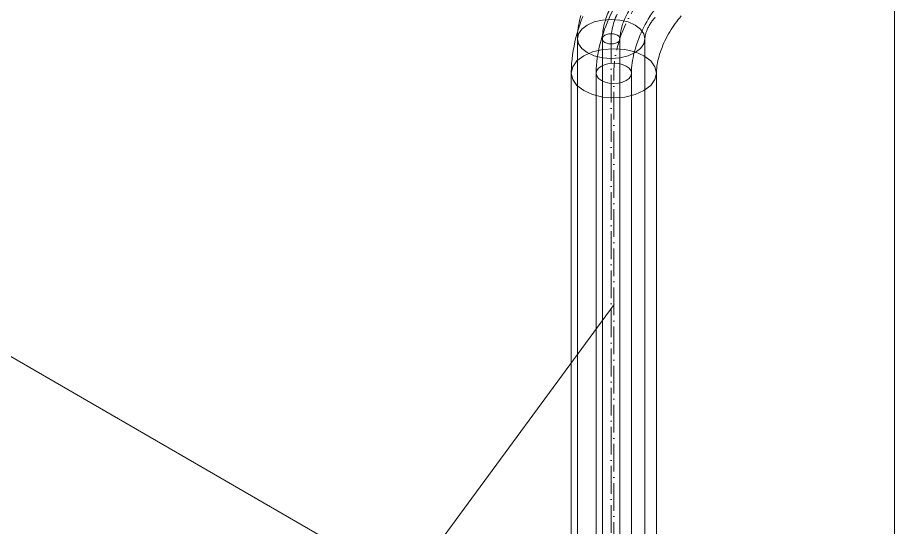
# Model space of a CAD drawing. Header units: millimetres. Extents: x -88595 to 880822, y -1054509 to -148035.
# Drawn here: x 419490.5 to 419806.9, y -342354.2 to -342170.4 of the extents above; entities that cross this region are included whole.
import ezdxf

# ---------------------------------------------------------------- set-up
doc = ezdxf.new("R2010")
doc.units = ezdxf.units.MM
doc.linetypes.add('$12$ADSK_Осевая', pattern=[14, 10, -2, 0, -2])
doc.linetypes.add('$13$ADSK_Осевая', pattern=[14, 10, -2, 0, -2])
for name, color, linetype, lineweight in [('Изоляция', 7, 'Continuous', 18), ('Марки', 7, 'Continuous', 20), ('Оборудование', 7, 'Continuous', 18), ('Трубопровод', 7, 'Continuous', 18), ('Трубопроводы', 7, 'Continuous', 18)]:
    doc.layers.add(name, color=color, linetype=linetype, lineweight=lineweight)

# ---------------------------------------------------------------- blocks, each defined once
blk = doc.blocks.new('$0$ADSK_МедьПайка_Отвод-гнутая труба - Отвод _гнутая труба_-V8-В_ОВ3_4')
at = {"layer": 'Трубопроводы', "color": 134, "true_color": 0x00a6a6}
for points in [[(19775.32, 11975.79, 0), (19774.23, 11975.14, 0), (19773.16, 11974.45, 0), (19772.11, 11973.72, 0), (19771.06, 11972.94, 0), (19770.03, 11972.13, 0), (19769.02, 11971.28, 0), (19768.02, 11970.4, 0), (19767.03, 11969.48, 0), (19766.07, 11968.53, 0), (19765.12, 11967.54, 0), (19764.19, 11966.53, 0), (19763.28, 11965.49, 0), (19762.4, 11964.42, 0), (19761.53, 11963.32, 0), (19760.69, 11962.19, 0), (19759.87, 11961.05, 0), (19759.08, 11959.88, 0), (19758.31, 11958.69, 0), (19757.57, 11957.49, 0), (19756.86, 11956.26, 0), (19756.18, 11955.02, 0), (19755.52, 11953.77, 0), (19754.9, 11952.5, 0), (19754.31, 11951.22, 0), (19753.75, 11949.93, 0), (19753.22, 11948.64, 0), (19752.73, 11947.33, 0), (19752.27, 11946.03, 0), (19751.84, 11944.72, 0), (19751.46, 11943.4, 0), (19751.1, 11942.09, 0), (19750.79, 11940.78, 0), (19750.51, 11939.47, 0), (19750.28, 11938.17, 0), (19750.08, 11936.87, 0), (19749.92, 11935.57, 0), (19749.8, 11934.29, 0), (19749.73, 11933.01, 0), (19749.69, 11931.75, 0), (19749.69, 11931.41, 0)], [(19778.49, 11965.11, 0), (19777.33, 11965.96, 0), (19776.25, 11967.1, 0), (19775.32, 11968.46, 0), (19774.6, 11969.95, 0), (19774.15, 11971.46, 0), (19774, 11972.89, 0), (19774.15, 11974.14, 0), (19774.6, 11975.13, 0), (19775.32, 11975.79, 0), (19776.25, 11976.08, 0), (19777.33, 11975.97, 0), (19778.49, 11975.48, 0)], [(19778.49, 11975.48, 0), (19779.65, 11974.63, 0), (19780.74, 11973.49, 0), (19781.67, 11972.13, 0), (19782.38, 11970.64, 0), (19782.83, 11969.13, 0), (19782.98, 11967.7, 0), (19782.83, 11966.45, 0), (19782.38, 11965.46, 0), (19781.67, 11964.79, 0), (19780.74, 11964.51, 0), (19779.65, 11964.61, 0), (19778.49, 11965.11, 0)], [(19781.67, 11964.79, 0), (19780.95, 11964.37, 0), (19780.23, 11963.9, 0), (19779.5, 11963.39, 0), (19778.77, 11962.85, 0), (19778.03, 11962.27, 0), (19777.3, 11961.65, 0), (19776.56, 11961, 0), (19775.83, 11960.32, 0), (19775.1, 11959.6, 0), (19774.38, 11958.85, 0), (19773.67, 11958.08, 0), (19772.97, 11957.27, 0), (19772.28, 11956.44, 0), (19771.6, 11955.58, 0), (19770.94, 11954.7, 0), (19770.3, 11953.79, 0), (19769.67, 11952.87, 0), (19769.06, 11951.93, 0), (19768.48, 11950.97, 0), (19767.91, 11950, 0), (19767.37, 11949.02, 0), (19766.85, 11948.03, 0), (19766.36, 11947.03, 0), (19765.89, 11946.02, 0), (19765.45, 11945.01, 0), (19765.04, 11943.99, 0), (19764.66, 11942.98, 0), (19764.3, 11941.97, 0), (19763.97, 11940.96, 0), (19763.68, 11939.96, 0), (19763.41, 11938.97, 0), (19763.18, 11937.99, 0), (19762.97, 11937.02, 0), (19762.8, 11936.07, 0), (19762.66, 11935.14, 0), (19762.55, 11934.22, 0), (19762.47, 11933.33, 0), (19762.41, 11932.47, 0), (19762.39, 11931.63, 0), (19762.39, 11931.41, 0)], [(19751.55, 11928.82, 0), (19750.54, 11929.57, 0), (19749.91, 11930.46, 0), (19749.69, 11931.41, 0), (19749.91, 11932.36, 0), (19750.54, 11933.24, 0), (19751.55, 11934, 0), (19752.87, 11934.58, 0), (19754.4, 11934.95, 0), (19756.04, 11935.07, 0), (19757.68, 11934.95, 0), (19759.22, 11934.58, 0), (19760.53, 11934, 0)], [(19760.53, 11934, 0), (19761.54, 11933.24, 0), (19762.17, 11932.36, 0), (19762.39, 11931.41, 0), (19762.17, 11930.46, 0), (19761.54, 11929.57, 0), (19760.53, 11928.82, 0), (19759.22, 11928.23, 0), (19757.68, 11927.87, 0), (19756.04, 11927.74, 0), (19754.4, 11927.87, 0), (19752.87, 11928.23, 0), (19751.55, 11928.82, 0)]]:
    blk.add_polyline3d(points, dxfattribs=at)
blk = doc.blocks.new('$0$ADSK_МедьПайка_Отвод-гнутая труба - Отвод _гнутая труба_-V9-В_ОВ3_4')
at = {"layer": 'Трубопроводы', "color": 190, "true_color": 0x8000ff}
for points in [[(19764.71, 11966, 0), (19764.17, 11965.68, 0), (19763.64, 11965.33, 0), (19763.11, 11964.97, 0), (19762.59, 11964.58, 0), (19762.07, 11964.17, 0), (19761.56, 11963.75, 0), (19761.06, 11963.31, 0), (19760.57, 11962.85, 0), (19760.09, 11962.37, 0), (19759.62, 11961.88, 0), (19759.15, 11961.37, 0), (19758.7, 11960.85, 0), (19758.25, 11960.32, 0), (19757.82, 11959.77, 0), (19757.4, 11959.21, 0), (19756.99, 11958.63, 0), (19756.6, 11958.05, 0), (19756.21, 11957.45, 0), (19755.84, 11956.85, 0), (19755.49, 11956.24, 0), (19755.14, 11955.62, 0), (19754.82, 11954.99, 0), (19754.51, 11954.36, 0), (19754.21, 11953.72, 0), (19753.93, 11953.07, 0), (19753.67, 11952.43, 0), (19753.42, 11951.78, 0), (19753.19, 11951.12, 0), (19752.98, 11950.47, 0), (19752.78, 11949.81, 0), (19752.61, 11949.15, 0), (19752.45, 11948.5, 0), (19752.31, 11947.84, 0), (19752.19, 11947.19, 0), (19752.09, 11946.54, 0), (19752.02, 11945.9, 0), (19751.96, 11945.25, 0), (19751.92, 11944.62, 0), (19751.9, 11943.98, 0), (19751.9, 11943.81, 0)], [(19766.3, 11960.66, 0), (19765.72, 11961.09, 0), (19765.18, 11961.66, 0), (19764.71, 11962.34, 0), (19764.36, 11963.08, 0), (19764.13, 11963.84, 0), (19764.06, 11964.55, 0), (19764.13, 11965.18, 0), (19764.36, 11965.67, 0), (19764.71, 11966, 0), (19765.18, 11966.15, 0), (19765.72, 11966.09, 0), (19766.3, 11965.85, 0)], [(19766.3, 11965.85, 0), (19766.88, 11965.42, 0), (19767.42, 11964.85, 0), (19767.89, 11964.17, 0), (19768.25, 11963.43, 0), (19768.47, 11962.67, 0), (19768.55, 11961.96, 0), (19768.47, 11961.33, 0), (19768.25, 11960.84, 0), (19767.89, 11960.51, 0), (19767.42, 11960.36, 0), (19766.88, 11960.42, 0), (19766.3, 11960.66, 0)], [(19767.89, 11960.51, 0), (19767.53, 11960.29, 0), (19767.17, 11960.06, 0), (19766.81, 11959.81, 0), (19766.44, 11959.53, 0), (19766.07, 11959.24, 0), (19765.7, 11958.94, 0), (19765.34, 11958.61, 0), (19764.97, 11958.27, 0), (19764.61, 11957.91, 0), (19764.25, 11957.54, 0), (19763.89, 11957.15, 0), (19763.54, 11956.74, 0), (19763.19, 11956.33, 0), (19762.86, 11955.9, 0), (19762.53, 11955.46, 0), (19762.2, 11955.01, 0), (19761.89, 11954.54, 0), (19761.59, 11954.07, 0), (19761.29, 11953.6, 0), (19761.01, 11953.11, 0), (19760.74, 11952.62, 0), (19760.48, 11952.12, 0), (19760.24, 11951.62, 0), (19760, 11951.12, 0), (19759.78, 11950.61, 0), (19759.58, 11950.1, 0), (19759.38, 11949.6, 0), (19759.21, 11949.09, 0), (19759.04, 11948.59, 0), (19758.9, 11948.09, 0), (19758.76, 11947.59, 0), (19758.65, 11947.1, 0), (19758.54, 11946.62, 0), (19758.46, 11946.14, 0), (19758.39, 11945.68, 0), (19758.33, 11945.22, 0), (19758.29, 11944.78, 0), (19758.26, 11944.34, 0), (19758.25, 11943.92, 0), (19758.25, 11943.81, 0)], [(19752.83, 11942.52, 0), (19752.33, 11942.9, 0), (19752.01, 11943.34, 0), (19751.9, 11943.81, 0), (19752.01, 11944.29, 0), (19752.33, 11944.73, 0), (19752.83, 11945.11, 0), (19753.49, 11945.4, 0), (19754.25, 11945.58, 0), (19755.08, 11945.65, 0), (19755.9, 11945.58, 0), (19756.66, 11945.4, 0), (19757.32, 11945.11, 0)], [(19757.32, 11945.11, 0), (19757.83, 11944.73, 0), (19758.14, 11944.29, 0), (19758.25, 11943.81, 0), (19758.14, 11943.34, 0), (19757.83, 11942.9, 0), (19757.32, 11942.52, 0), (19756.66, 11942.22, 0), (19755.9, 11942.04, 0), (19755.08, 11941.98, 0), (19754.25, 11942.04, 0), (19753.49, 11942.22, 0), (19752.83, 11942.52, 0)]]:
    blk.add_polyline3d(points, dxfattribs=at)
blk = doc.blocks.new('$0$ADSK_Наружный блок кондиционера сплит-системы1 - AS24TL5HRA-A-4475077-В_ОВ3_4')
at = {"layer": 'Оборудование'}
for p, q in [((-4032.74, 2861.18), (-4032.74, 3304.54)), ((-4576, 3179.62), (-4038.6, 2869.35))]:
    blk.add_line(p, q, dxfattribs=at)

msp = doc.modelspace()

# ---------------------------------------------------------------- linework, layer by layer
at = {"layer": 'Изоляция', "color": 190, "true_color": 0x8000ff}
for p, q in [((419692.49, -342178.03), (419692.49, -342398.41)), ((419716.84, -342398.41), (419716.84, -342178.03))]:
    msp.add_line(p, q, dxfattribs=at)
at = {"layer": 'Изоляция', "color": 134, "true_color": 0x00a6a6}
for p, q in [((419690.28, -342190.44), (419690.28, -342432.76)), ((419720.98, -342432.76), (419720.98, -342190.44))]:
    msp.add_line(p, q, dxfattribs=at)
for points in [[(419694.43, -342169.92, 0), (419693.86, -342171.42, 0), (419693.33, -342172.94, 0), (419692.84, -342174.47, 0), (419692.38, -342176, 0), (419691.97, -342177.54, 0), (419691.6, -342179.09, 0), (419691.27, -342180.64, 0), (419690.99, -342182.19, 0), (419690.75, -342183.75, 0), (419690.56, -342185.32, 0), (419690.42, -342186.88, 0), (419690.33, -342188.45, 0), (419690.28, -342190.02, 0), (419690.28, -342190.44, 0)], [(419729.97, -342169.76, 0), (419729.42, -342170.4, 0), (419728.87, -342171.06, 0), (419728.33, -342171.75, 0), (419727.8, -342172.46, 0), (419727.27, -342173.19, 0), (419726.77, -342173.94, 0), (419726.27, -342174.71, 0), (419725.8, -342175.49, 0), (419725.34, -342176.28, 0), (419724.89, -342177.08, 0), (419724.47, -342177.89, 0), (419724.07, -342178.7, 0), (419723.69, -342179.52, 0), (419723.34, -342180.33, 0), (419723.01, -342181.15, 0), (419722.7, -342181.96, 0), (419722.42, -342182.76, 0), (419722.16, -342183.55, 0), (419721.93, -342184.33, 0), (419721.73, -342185.09, 0), (419721.55, -342185.84, 0), (419721.4, -342186.56, 0), (419721.27, -342187.26, 0), (419721.17, -342187.94, 0), (419721.09, -342188.58, 0), (419721.03, -342189.19, 0), (419721, -342189.76, 0), (419720.98, -342190.3, 0), (419720.98, -342190.44, 0)], [(419716.49, -342184.17, 0), (419713.31, -342182.76, 0), (419709.6, -342181.88, 0), (419705.63, -342181.58, 0), (419701.66, -342181.88, 0), (419697.96, -342182.76, 0), (419694.78, -342184.17, 0)], [(419694.78, -342184.17, 0), (419697.96, -342182.76, 0), (419701.66, -342181.88, 0), (419705.63, -342181.58, 0), (419709.6, -342181.88, 0), (419713.31, -342182.76, 0), (419716.49, -342184.17, 0)], [(419694.78, -342184.17, 0), (419692.34, -342186.01, 0), (419690.8, -342188.15, 0), (419690.28, -342190.44, 0), (419690.8, -342192.73, 0), (419692.34, -342194.87, 0), (419694.78, -342196.71, 0)], [(419694.78, -342196.71, 0), (419692.34, -342194.87, 0), (419690.8, -342192.73, 0), (419690.28, -342190.44, 0), (419690.8, -342188.15, 0), (419692.34, -342186.01, 0), (419694.78, -342184.17, 0)], [(419716.49, -342196.71, 0), (419718.93, -342194.87, 0), (419720.46, -342192.73, 0), (419720.98, -342190.44, 0), (419720.46, -342188.15, 0), (419718.93, -342186.01, 0), (419716.49, -342184.17, 0)], [(419716.49, -342184.17, 0), (419718.93, -342186.01, 0), (419720.46, -342188.15, 0), (419720.98, -342190.44, 0), (419720.46, -342192.73, 0), (419718.93, -342194.87, 0), (419716.49, -342196.71, 0)], [(419694.78, -342196.71, 0), (419697.96, -342198.11, 0), (419701.66, -342199, 0), (419705.63, -342199.3, 0), (419709.6, -342199, 0), (419713.31, -342198.11, 0), (419716.49, -342196.71, 0)], [(419716.49, -342196.71, 0), (419713.31, -342198.11, 0), (419709.6, -342199, 0), (419705.63, -342199.3, 0), (419701.66, -342199, 0), (419697.96, -342198.11, 0), (419694.78, -342196.71, 0)]]:
    msp.add_polyline3d(points, dxfattribs=at)
at = {"layer": 'Изоляция', "color": 190, "true_color": 0x8000ff}
for points in [[(419693.71, -342169.59, 0), (419693.48, -342170.48, 0), (419693.26, -342171.37, 0), (419693.07, -342172.27, 0), (419692.91, -342173.17, 0), (419692.77, -342174.08, 0), (419692.66, -342174.99, 0), (419692.57, -342175.92, 0), (419692.52, -342176.85, 0), (419692.49, -342177.78, 0), (419692.49, -342178.03, 0)], [(419713.28, -342173.06, 0), (419710.75, -342171.95, 0), (419707.82, -342171.24, 0), (419704.67, -342171, 0), (419701.52, -342171.24, 0), (419698.58, -342171.95, 0), (419696.06, -342173.06, 0)], [(419696.06, -342173.06, 0), (419698.58, -342171.95, 0), (419701.52, -342171.24, 0), (419704.67, -342171, 0), (419707.82, -342171.24, 0), (419710.75, -342171.95, 0), (419713.28, -342173.06, 0)], [(419720.6, -342170.26, 0), (419720.4, -342170.47, 0), (419720.2, -342170.69, 0), (419719.99, -342170.93, 0), (419719.79, -342171.17, 0), (419719.58, -342171.43, 0), (419719.38, -342171.7, 0), (419719.18, -342171.98, 0), (419718.99, -342172.27, 0), (419718.8, -342172.56, 0), (419718.61, -342172.86, 0), (419718.43, -342173.17, 0), (419718.26, -342173.48, 0), (419718.1, -342173.79, 0), (419717.95, -342174.1, 0), (419717.8, -342174.42, 0), (419717.67, -342174.73, 0), (419717.54, -342175.03, 0), (419717.43, -342175.34, 0), (419717.32, -342175.63, 0), (419717.23, -342175.92, 0), (419717.15, -342176.2, 0), (419717.08, -342176.47, 0), (419717.02, -342176.72, 0), (419716.96, -342176.96, 0), (419716.92, -342177.19, 0), (419716.89, -342177.4, 0), (419716.87, -342177.58, 0), (419716.85, -342177.75, 0), (419716.85, -342177.89, 0), (419716.84, -342178.01, 0), (419716.84, -342178.03, 0)], [(419696.06, -342173.06, 0), (419694.12, -342174.52, 0), (419692.91, -342176.21, 0), (419692.49, -342178.03, 0), (419692.91, -342179.85, 0), (419694.12, -342181.55, 0), (419696.06, -342183, 0)], [(419696.06, -342183, 0), (419694.12, -342181.55, 0), (419692.91, -342179.85, 0), (419692.49, -342178.03, 0), (419692.91, -342176.21, 0), (419694.12, -342174.52, 0), (419696.06, -342173.06, 0)], [(419713.28, -342183, 0), (419715.21, -342181.55, 0), (419716.43, -342179.85, 0), (419716.84, -342178.03, 0), (419716.43, -342176.21, 0), (419715.21, -342174.52, 0), (419713.28, -342173.06, 0)], [(419713.28, -342173.06, 0), (419715.21, -342174.52, 0), (419716.43, -342176.21, 0), (419716.84, -342178.03, 0), (419716.43, -342179.85, 0), (419715.21, -342181.55, 0), (419713.28, -342183, 0)], [(419696.06, -342183, 0), (419698.58, -342184.12, 0), (419701.52, -342184.82, 0), (419704.67, -342185.06, 0), (419707.82, -342184.82, 0), (419710.75, -342184.12, 0), (419713.28, -342183, 0)], [(419713.28, -342183, 0), (419710.75, -342184.12, 0), (419707.82, -342184.82, 0), (419704.67, -342185.06, 0), (419701.52, -342184.82, 0), (419698.58, -342184.12, 0), (419696.06, -342183, 0)]]:
    msp.add_polyline3d(points, dxfattribs=at)
at = {"layer": 'Марки'}
msp.add_line((419705.73, -342273.84), (419224.33, -342927.41), dxfattribs=at)
at = {"layer": 'Трубопровод', "color": 190, "true_color": 0x8000ff}
for p, q in [((419701.49, -342178.03), (419701.49, -342398.41)), ((419707.84, -342398.41), (419707.84, -342178.03))]:
    msp.add_line(p, q, dxfattribs=at)
at = {"layer": 'Трубопровод', "color": 190, "linetype": '$12$ADSK_Осевая', "true_color": 0x8000ff}
msp.add_line((419704.67, -342398.41), (419704.67, -342178.03), dxfattribs=at)
msp.add_line((419704.67, -342398.41), (419704.67, -342178.03), dxfattribs=at)
at = {"layer": 'Трубопровод', "color": 134, "true_color": 0x00a6a6}
for p, q in [((419699.28, -342190.44), (419699.28, -342432.76)), ((419711.98, -342432.76), (419711.98, -342190.44))]:
    msp.add_line(p, q, dxfattribs=at)
at = {"layer": 'Трубопровод', "color": 134, "linetype": '$12$ADSK_Осевая', "true_color": 0x00a6a6}
msp.add_line((419705.63, -342432.76), (419705.63, -342190.44), dxfattribs=at)
msp.add_line((419705.63, -342432.76), (419705.63, -342190.44), dxfattribs=at)
at = {"layer": 'Трубопровод', "color": 190, "true_color": 0x8000ff}
for points in [[(419702.42, -342176.74, 0), (419701.92, -342177.12, 0), (419701.6, -342177.56, 0), (419701.49, -342178.03, 0), (419701.6, -342178.51, 0), (419701.92, -342178.95, 0), (419702.42, -342179.33, 0)], [(419706.91, -342176.74, 0), (419706.25, -342176.45, 0), (419705.49, -342176.26, 0), (419704.67, -342176.2, 0), (419703.85, -342176.26, 0), (419703.08, -342176.45, 0), (419702.42, -342176.74, 0)], [(419706.91, -342179.33, 0), (419707.42, -342178.95, 0), (419707.73, -342178.51, 0), (419707.84, -342178.03, 0), (419707.73, -342177.56, 0), (419707.42, -342177.12, 0), (419706.91, -342176.74, 0)], [(419702.42, -342179.33, 0), (419703.08, -342179.62, 0), (419703.85, -342179.8, 0), (419704.67, -342179.87, 0), (419705.49, -342179.8, 0), (419706.25, -342179.62, 0), (419706.91, -342179.33, 0)]]:
    msp.add_polyline3d(points, dxfattribs=at)
at = {"layer": 'Трубопровод', "color": 134, "true_color": 0x00a6a6}
for points in [[(419710.12, -342187.85, 0), (419708.81, -342187.26, 0), (419707.28, -342186.9, 0), (419705.63, -342186.77, 0), (419703.99, -342186.9, 0), (419702.46, -342187.26, 0), (419701.14, -342187.85, 0)], [(419701.14, -342187.85, 0), (419700.13, -342188.61, 0), (419699.5, -342189.49, 0), (419699.28, -342190.44, 0), (419699.5, -342191.39, 0), (419700.13, -342192.27, 0), (419701.14, -342193.03, 0)], [(419710.12, -342193.03, 0), (419711.13, -342192.27, 0), (419711.77, -342191.39, 0), (419711.98, -342190.44, 0), (419711.77, -342189.49, 0), (419711.13, -342188.61, 0), (419710.12, -342187.85, 0)], [(419701.14, -342193.03, 0), (419702.46, -342193.61, 0), (419703.99, -342193.98, 0), (419705.63, -342194.11, 0), (419707.28, -342193.98, 0), (419708.81, -342193.61, 0), (419710.12, -342193.03, 0)]]:
    msp.add_polyline3d(points, dxfattribs=at)
at = {"layer": 'Трубопроводы', "color": 134, "linetype": '$13$ADSK_Осевая', "true_color": 0x00a6a6}
msp.add_ellipse((419728.08, -342177.48), major_axis=(15.87, 27.5), ratio=0.57735, start_param=0.785398, end_param=2.356194, dxfattribs=at)
at = {"layer": 'Трубопроводы', "color": 190, "linetype": '$13$ADSK_Осевая', "true_color": 0x8000ff}
msp.add_ellipse((419715.89, -342171.55), major_axis=(7.94, 13.75), ratio=0.57735, start_param=0.785398, end_param=2.356194, dxfattribs=at)

# ---------------------------------------------------------------- block references
at = {"layer": 'Оборудование'}
msp.add_blockref('$0$ADSK_Наружный блок кондиционера сплит-системы1 - AS24TL5HRA-A-4475077-В_ОВ3_4', (423839.62, -345342.65), dxfattribs=at)
at = {"layer": 'Трубопроводы', "color": 134, "true_color": 0x00a6a6}
msp.add_blockref('$0$ADSK_МедьПайка_Отвод-гнутая труба - Отвод _гнутая труба_-V8-В_ОВ3_4', (399949.59, -354121.85), dxfattribs=at)
at = {"layer": 'Трубопроводы', "color": 190, "true_color": 0x8000ff}
msp.add_blockref('$0$ADSK_МедьПайка_Отвод-гнутая труба - Отвод _гнутая труба_-V9-В_ОВ3_4', (399949.59, -354121.85), dxfattribs=at)

doc.saveas('drawing.dxf')
